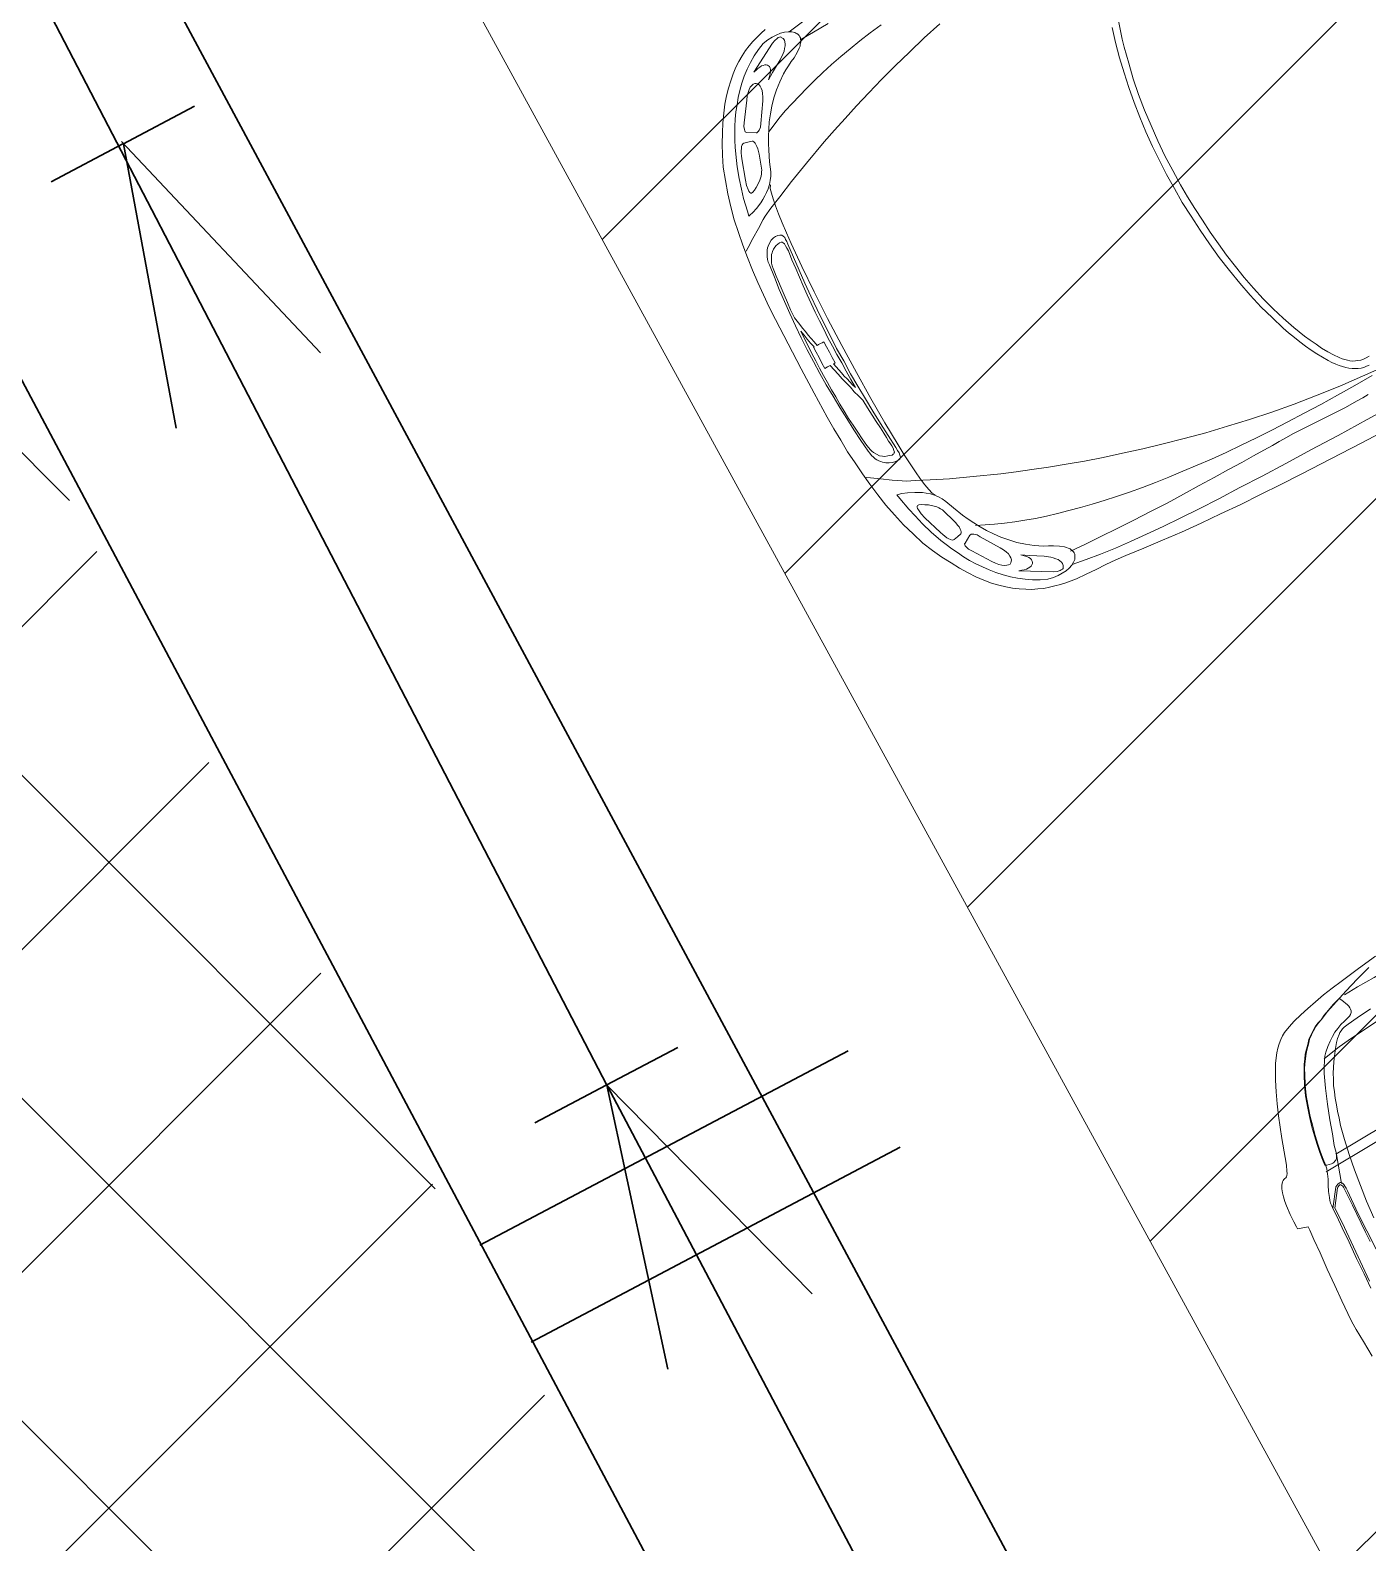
# Model space of a CAD drawing. Header units: millimetres. Extents: x 5637 to 6048, y 3385 to 3927.
# Drawn here: x 5804.121 to 5807.785, y 3764.129 to 3768.27 of the extents above; entities that cross this region are included whole.
import ezdxf

# ---------------------------------------------------------------- set-up
doc = ezdxf.new("R2010")
doc.units = ezdxf.units.MM
doc.layers.add('Contour Lines', color=253, linetype='Continuous')
doc.layers.add('dr', color=7, linetype='Continuous', lineweight=30, true_color=0x424d8a)
doc.layers.add('hatch', color=253, linetype='Continuous', lineweight=13)
doc.layers.add('road', color=19, linetype='Continuous', lineweight=30)
pattern_1 = [(45, (2816.3681, -1263.7476), (-0.70710678, 0.70710678), [])]

# ---------------------------------------------------------------- blocks, each defined once
blk = doc.blocks.new('volvo_plan')
at = {"lineweight": 0}
for points in [[(0.7213, 1.3779), (0.7213, 1.3705), (0.7203, 1.3622), (0.7185, 1.3548), (0.7157, 1.3474), (0.712, 1.34), (0.7083, 1.3326), (0.7028, 1.3252), (0.6973, 1.3188), (0.6908, 1.3114), (0.6843, 1.3049), (0.676, 1.2985), (0.6668, 1.2911), (0.6575, 1.2846), (0.6428, 1.2754), (0.6271, 1.2661), (0.6104, 1.2569), (0.5938, 1.2486), (0.5763, 1.2403), (0.5587, 1.2329), (0.5403, 1.2246), (0.5218, 1.2172), (0.4821, 1.2043), (0.4424, 1.1913), (0.3999, 1.1802), (0.3574, 1.1701), (0.3131, 1.1618), (0.2687, 1.1535), (0.2235, 1.1479), (0.1782, 1.1424), (0.133, 1.1387), (0.0887, 1.135), (0.0443, 1.1341), (0, 1.1331), (-0.0425, 1.1341), (-0.0859, 1.135), (-0.1293, 1.1378), (-0.1727, 1.1424), (-0.2152, 1.147), (-0.2586, 1.1535), (-0.3001, 1.1609), (-0.3426, 1.1692), (-0.3842, 1.1793), (-0.4248, 1.1904)], [(0.7, 1.3899), (0.7, 1.3807), (0.7, 1.3723), (0.6991, 1.364), (0.6963, 1.3566), (0.6936, 1.3502), (0.6908, 1.3437), (0.6862, 1.3372), (0.6816, 1.3317), (0.6769, 1.3262), (0.6714, 1.3206), (0.6649, 1.3151), (0.6511, 1.3049), (0.6363, 1.2948), (0.6197, 1.2846), (0.6031, 1.2763), (0.5855, 1.2671), (0.5689, 1.2587), (0.5338, 1.244), (0.4978, 1.2301), (0.4618, 1.2181), (0.4248, 1.207), (0.387, 1.1969), (0.3491, 1.1886), (0.3112, 1.1812), (0.2724, 1.1747), (0.2346, 1.1692), (0.1958, 1.1645), (0.157, 1.1609), (0.1191, 1.1581), (0.0813, 1.1553), (0.0434, 1.1535), (-0.0009, 1.1535), (-0.0471, 1.1535), (-0.0924, 1.1553), (-0.1376, 1.159), (-0.1838, 1.1627), (-0.229, 1.1682), (-0.2734, 1.1756), (-0.3177, 1.1849), (-0.3399, 1.1895), (-0.362, 1.1941), (-0.3842, 1.1996), (-0.4063, 1.2061), (-0.4498, 1.219)], [(-0.8663, 0.3491), (-0.8626, 0.3343), (-0.8579, 0.3195), (-0.8533, 0.3038), (-0.8469, 0.2891), (-0.8404, 0.2743), (-0.8321, 0.2595), (-0.8228, 0.2438), (-0.8127, 0.229), (-0.8007, 0.2143), (-0.7868, 0.1995), (-0.7721, 0.1847), (-0.7554, 0.1699), (-0.7379, 0.1552), (-0.7176, 0.1413), (-0.6954, 0.1265), (-0.6714, 0.1127), (-0.6455, 0.0979), (-0.6178, 0.084), (-0.5874, 0.0702), (-0.5523, 0.0582), (-0.5172, 0.0471), (-0.4821, 0.0379), (-0.4461, 0.0296), (-0.41, 0.0231), (-0.374, 0.0175), (-0.338, 0.0129), (-0.3011, 0.0092), (-0.2641, 0.0055), (-0.2272, 0.0037), (-0.1902, 0.0018), (-0.1524, 0.0009), (-0.0767, 0), (0, 0), (0.0757, 0), (0.1505, 0.0009), (0.1875, 0.0018), (0.2235, 0.0037), (0.2604, 0.0055), (0.2964, 0.0092), (0.3325, 0.0129), (0.3676, 0.0175), (0.4036, 0.0231), (0.4387, 0.0296), (0.4738, 0.0379), (0.5089, 0.0471), (0.543, 0.0582), (0.5781, 0.0702), (0.6086, 0.084), (0.6363, 0.0979), (0.6622, 0.1127), (0.6862, 0.1265), (0.7083, 0.1413), (0.7277, 0.1552), (0.7462, 0.1699), (0.7628, 0.1847), (0.7776, 0.1995), (0.7905, 0.2143), (0.8025, 0.229), (0.8127, 0.2438), (0.8219, 0.2595), (0.8302, 0.2743), (0.8367, 0.2891), (0.8432, 0.3038), (0.8478, 0.3195), (0.8515, 0.3343), (0.8552, 0.3491), (0.8579, 0.3648), (0.8616, 0.3953), (0.8635, 0.4248), (0.8644, 0.4553), (0.8653, 0.4848), (0.8672, 0.5153), (0.869, 0.5449), (0.8746, 0.5975), (0.8792, 0.6529), (0.8838, 0.7093), (0.8875, 0.7684), (0.8903, 0.8275), (0.893, 0.8884), (0.8949, 0.9494), (0.8967, 1.0112), (0.8977, 1.0731), (0.8986, 1.135), (0.8995, 1.1969), (0.9004, 1.2587), (0.9004, 1.3188)], [(-0.8302, 0.4036), (-0.8358, 0.4442), (-0.8413, 0.4858), (-0.8459, 0.5292), (-0.8496, 0.5744), (-0.8524, 0.6224), (-0.8552, 0.6723), (-0.857, 0.7259), (-0.8589, 0.7822), (-0.8598, 0.8432), (-0.8607, 0.9078), (-0.8607, 0.9762), (-0.8607, 1.05), (-0.8607, 1.1285), (-0.8598, 1.2126), (-0.8589, 1.3031), (-0.8579, 1.3991), (-0.8561, 1.5891)], [(0.8219, 0.4036), (0.8275, 0.4442), (0.833, 0.4858), (0.8376, 0.5292), (0.8413, 0.5744), (0.8441, 0.6224), (0.8469, 0.6723), (0.8487, 0.7259), (0.8506, 0.7822), (0.8515, 0.8432), (0.8515, 0.9078), (0.8524, 0.9762), (0.8524, 1.05), (0.8515, 1.1285), (0.8515, 1.2126), (0.8506, 1.3031), (0.8496, 1.3991), (0.8478, 1.5891)], [(-0.3546, 0.0175), (-0.3611, 0.0277), (-0.3768, 0.0499), (-0.3943, 0.0767), (-0.41, 0.0997), (-0.4147, 0.109), (-0.4267, 0.133), (-0.4433, 0.169), (-0.4655, 0.217), (-0.4904, 0.2771), (-0.519, 0.3472), (-0.5338, 0.387), (-0.5486, 0.4276), (-0.5643, 0.4719), (-0.58, 0.5181), (-0.5957, 0.5661), (-0.6114, 0.616), (-0.6261, 0.6686), (-0.6418, 0.7231), (-0.6557, 0.7785)], [(-0.7287, 0.6354), (-0.7231, 0.5984), (-0.7166, 0.5633), (-0.7102, 0.5292), (-0.7037, 0.4968), (-0.6963, 0.4645), (-0.688, 0.4331), (-0.6797, 0.4036), (-0.6714, 0.374), (-0.6622, 0.3463), (-0.6529, 0.3195), (-0.6437, 0.2928), (-0.6335, 0.2678), (-0.6224, 0.2438), (-0.6138, 0.2251)], [(0.3463, 0.0175), (0.3528, 0.0277), (0.3685, 0.0499), (0.386, 0.0767), (0.4008, 0.0997), (0.4063, 0.109), (0.4174, 0.133), (0.435, 0.169), (0.4571, 0.217), (0.4821, 0.2771), (0.5107, 0.3472), (0.5255, 0.387), (0.5403, 0.4276), (0.556, 0.4719), (0.5717, 0.5181), (0.5874, 0.5661), (0.6031, 0.616), (0.6178, 0.6686), (0.6335, 0.7231), (0.6474, 0.7785), (0.6612, 0.8367), (0.6751, 0.8958), (0.6871, 0.9568), (0.6991, 1.0186), (0.7102, 1.0824), (0.7194, 1.147), (0.7277, 1.2135), (0.7351, 1.28), (0.7397, 1.3483), (0.7444, 1.4176)], [(0.7508, 1.3723), (0.7527, 1.3169), (0.7536, 1.2634), (0.7545, 1.2107), (0.7545, 1.159), (0.7545, 1.1082), (0.7536, 1.0593), (0.7527, 1.0122), (0.7508, 0.9651), (0.749, 0.9198), (0.7462, 0.8755), (0.7425, 0.833), (0.7388, 0.7914), (0.7351, 0.7499), (0.7305, 0.7111), (0.7259, 0.6723), (0.7203, 0.6354), (0.7148, 0.5984), (0.7083, 0.5633), (0.7019, 0.5292), (0.6945, 0.4968), (0.6871, 0.4645), (0.6797, 0.4331), (0.6714, 0.4036), (0.6631, 0.374), (0.6538, 0.3463), (0.6446, 0.3195), (0.6345, 0.2928), (0.6243, 0.2678), (0.6141, 0.2438), (0.6031, 0.2198)], [(-0.7963, 0.4217), (-0.7979, 0.4618), (-0.7998, 0.5089)], [(0.7868, 0.4165), (0.7896, 0.4618), (0.7914, 0.5089), (0.7924, 0.5587), (0.7933, 0.6095), (0.7942, 0.6612), (0.7951, 0.712), (0.7951, 0.7628), (0.7942, 0.8118), (0.7942, 0.8589), (0.7933, 0.9041), (0.7933, 0.9448), (0.7924, 0.9817), (0.7914, 1.014), (0.7914, 1.0408), (0.7905, 1.062), (0.7905, 1.0759), (0.7896, 1.1073), (0.7905, 1.1442), (0.7914, 1.183), (0.7924, 1.2237), (0.7933, 1.2643), (0.7924, 1.3031), (0.7924, 1.3206), (0.7914, 1.3382)], [(-0.4839, 0.1616), (-0.4756, 0.157), (-0.4627, 0.1533), (-0.447, 0.1505), (-0.4267, 0.1468), (-0.4036, 0.1441), (-0.3768, 0.1413), (-0.3472, 0.1385), (-0.3158, 0.1367), (-0.2457, 0.133), (-0.169, 0.1302), (-0.0877, 0.1284), (-0.0037, 0.1284), (0.0803, 0.1284), (0.1616, 0.1302), (0.2383, 0.133), (0.3085, 0.1367), (0.3408, 0.1385), (0.3703, 0.1413), (0.3962, 0.1441), (0.4202, 0.1468), (0.4396, 0.1496), (0.4562, 0.1533), (0.4691, 0.157), (0.4775, 0.1616)]]:
    blk.add_lwpolyline(points, dxfattribs=at)
for points in [[(-0.4359, 0.0693), (-0.4368, 0.073), (-0.4396, 0.0831), (-0.4451, 0.0979), (-0.4534, 0.1154), (-0.4581, 0.1247), (-0.4645, 0.1339), (-0.471, 0.1422), (-0.4775, 0.1515), (-0.4858, 0.1598), (-0.495, 0.1672), (-0.5042, 0.1736), (-0.5153, 0.1792), (-0.5403, 0.1893), (-0.5698, 0.2022), (-0.5864, 0.2106), (-0.6031, 0.2189), (-0.6206, 0.229), (-0.6381, 0.2401), (-0.6557, 0.253), (-0.6723, 0.266), (-0.6899, 0.2817), (-0.7056, 0.2983), (-0.7213, 0.3168), (-0.736, 0.3362), (-0.7425, 0.3472), (-0.749, 0.3583), (-0.7554, 0.3703), (-0.761, 0.3823), (-0.7693, 0.3962), (-0.7776, 0.4073), (-0.7813, 0.4119), (-0.7859, 0.4147), (-0.7896, 0.4184), (-0.7933, 0.4202), (-0.797, 0.422), (-0.8007, 0.423), (-0.8044, 0.423), (-0.8081, 0.423), (-0.8118, 0.422), (-0.8155, 0.4202), (-0.8182, 0.4184), (-0.821, 0.4165), (-0.8265, 0.41), (-0.8312, 0.4017), (-0.8349, 0.3916), (-0.8376, 0.3814), (-0.8385, 0.3685), (-0.8385, 0.3556), (-0.8376, 0.3417), (-0.8349, 0.326), (-0.8265, 0.3066), (-0.8164, 0.2881), (-0.8053, 0.2706), (-0.7933, 0.254), (-0.7804, 0.2383), (-0.7665, 0.2235), (-0.7517, 0.2087), (-0.737, 0.1958), (-0.7203, 0.1838), (-0.7046, 0.1718), (-0.688, 0.1607), (-0.6714, 0.1505), (-0.6538, 0.1413), (-0.6372, 0.133), (-0.6206, 0.1247), (-0.6031, 0.1173), (-0.5707, 0.1044), (-0.5393, 0.0942), (-0.5107, 0.0859), (-0.4858, 0.0794), (-0.4498, 0.072), (-0.4359, 0.0693)], [(0.4276, 0.0693), (0.4285, 0.073), (0.4313, 0.0831), (0.4368, 0.0979), (0.4451, 0.1154), (0.4498, 0.1247), (0.4553, 0.1339), (0.4618, 0.1422), (0.4691, 0.1515), (0.4775, 0.1598), (0.4867, 0.1672), (0.4959, 0.1736), (0.507, 0.1792), (0.5319, 0.1893), (0.5615, 0.2022), (0.5781, 0.2106), (0.5947, 0.2189), (0.6123, 0.229), (0.6298, 0.2401), (0.6465, 0.253), (0.664, 0.266), (0.6806, 0.2817), (0.6973, 0.2983), (0.713, 0.3168), (0.7268, 0.3362), (0.7342, 0.3472), (0.7407, 0.3583), (0.7462, 0.3703), (0.7527, 0.3823), (0.761, 0.3962), (0.7693, 0.4073), (0.773, 0.4119), (0.7767, 0.4147), (0.7813, 0.4184), (0.785, 0.4202), (0.7887, 0.422), (0.7924, 0.423), (0.7961, 0.423), (0.7998, 0.423), (0.8035, 0.422), (0.8062, 0.4202), (0.8099, 0.4184), (0.8127, 0.4165), (0.8182, 0.41), (0.8228, 0.4017), (0.8265, 0.3916), (0.8293, 0.3814), (0.8302, 0.3685), (0.8302, 0.3556), (0.8293, 0.3417), (0.8265, 0.326), (0.8182, 0.3066), (0.8081, 0.2881), (0.797, 0.2706), (0.785, 0.254), (0.7721, 0.2383), (0.7582, 0.2235), (0.7434, 0.2087), (0.7277, 0.1958), (0.712, 0.1838), (0.6963, 0.1718), (0.6797, 0.1607), (0.6631, 0.1505), (0.6455, 0.1413), (0.6289, 0.133), (0.6114, 0.1247), (0.5947, 0.1173), (0.5624, 0.1044), (0.531, 0.0942), (0.5024, 0.0859), (0.4775, 0.0794), (0.4405, 0.072), (0.4276, 0.0693)], [(-0.7407, 0.2918), (-0.7527, 0.3112), (-0.7637, 0.3297), (-0.7739, 0.3463), (-0.785, 0.3611), (-0.7896, 0.3666), (-0.7951, 0.3713), (-0.8007, 0.3759), (-0.8053, 0.3786), (-0.8108, 0.3805), (-0.8155, 0.3814), (-0.821, 0.3805), (-0.8265, 0.3777), (-0.8284, 0.3768), (-0.8293, 0.374), (-0.8302, 0.3703), (-0.8293, 0.3666), (-0.8275, 0.3583), (-0.8238, 0.3491), (-0.7776, 0.2669), (-0.7794, 0.2743), (-0.7813, 0.2807), (-0.7822, 0.2872), (-0.7831, 0.2928), (-0.7822, 0.2974), (-0.7813, 0.302), (-0.7794, 0.3057), (-0.7767, 0.3085), (-0.7739, 0.3103), (-0.7711, 0.3112), (-0.7665, 0.3112), (-0.7628, 0.3103), (-0.7573, 0.3075), (-0.7527, 0.3038), (-0.7471, 0.2983), (-0.7407, 0.2918)], [(0.7323, 0.2918), (0.7444, 0.3112), (0.7554, 0.3297), (0.7656, 0.3463), (0.7767, 0.3611), (0.7813, 0.3666), (0.7868, 0.3713), (0.7914, 0.3759), (0.797, 0.3786), (0.8025, 0.3805), (0.8071, 0.3814), (0.8127, 0.3805), (0.8173, 0.3777), (0.8201, 0.3768), (0.821, 0.374), (0.821, 0.3703), (0.821, 0.3666), (0.8192, 0.3583), (0.8155, 0.3491), (0.7684, 0.2669), (0.7711, 0.2743), (0.773, 0.2807), (0.7739, 0.2872), (0.7739, 0.2928), (0.7739, 0.2974), (0.773, 0.302), (0.7711, 0.3057), (0.7684, 0.3085), (0.7656, 0.3103), (0.7619, 0.3112), (0.7582, 0.3112), (0.7536, 0.3103), (0.749, 0.3075), (0.7444, 0.3038), (0.7388, 0.2983), (0.7323, 0.2918)], [(-0.6446, 0.217), (-0.6973, 0.2512), (-0.7065, 0.2567), (-0.7148, 0.2604), (-0.7231, 0.2632), (-0.7296, 0.2641), (-0.736, 0.2641), (-0.7407, 0.2632), (-0.7444, 0.2604), (-0.7471, 0.2577), (-0.749, 0.254), (-0.7499, 0.2493), (-0.748, 0.2447), (-0.7462, 0.2383), (-0.7416, 0.2327), (-0.736, 0.2263), (-0.7287, 0.2198), (-0.7194, 0.2133), (-0.6677, 0.1782), (-0.6594, 0.1727), (-0.6511, 0.1699), (-0.6474, 0.169), (-0.6446, 0.169), (-0.6428, 0.1699), (-0.6409, 0.1718), (-0.628, 0.1939), (-0.6271, 0.1958), (-0.628, 0.1986), (-0.6289, 0.2022), (-0.6308, 0.205), (-0.6363, 0.2115), (-0.6446, 0.217)], [(0.6363, 0.217), (0.6889, 0.2512), (0.6982, 0.2567), (0.7065, 0.2604), (0.7139, 0.2632), (0.7213, 0.2641), (0.7268, 0.2641), (0.7323, 0.2632), (0.736, 0.2604), (0.7388, 0.2577), (0.7407, 0.254), (0.7407, 0.2493), (0.7397, 0.2447), (0.737, 0.2383), (0.7333, 0.2327), (0.7277, 0.2263), (0.7203, 0.2198), (0.7111, 0.2133), (0.6594, 0.1782), (0.6511, 0.1727), (0.6428, 0.1699), (0.6391, 0.169), (0.6363, 0.169), (0.6335, 0.1699), (0.6326, 0.1718), (0.6197, 0.1939), (0.6188, 0.1958), (0.6188, 0.1986), (0.6206, 0.2022), (0.6224, 0.205), (0.628, 0.2115), (0.6363, 0.217)], [(-0.5356, 0.1616), (-0.5726, 0.1736), (-0.58, 0.1755), (-0.5874, 0.1773), (-0.5938, 0.1782), (-0.6003, 0.1782), (-0.6049, 0.1782), (-0.6095, 0.1773), (-0.6123, 0.1755), (-0.6132, 0.1736), (-0.616, 0.1616), (-0.6188, 0.1505), (-0.6188, 0.1478), (-0.6169, 0.145), (-0.6141, 0.1413), (-0.6095, 0.1385), (-0.604, 0.1348), (-0.5984, 0.1321), (-0.591, 0.1293), (-0.5837, 0.1265), (-0.5273, 0.1071), (-0.5135, 0.1034), (-0.5015, 0.1016), (-0.4959, 0.1016), (-0.4922, 0.1025), (-0.4895, 0.1034), (-0.4885, 0.1053), (-0.4885, 0.1099), (-0.4913, 0.1164), (-0.4959, 0.1238), (-0.5024, 0.133), (-0.5089, 0.1422), (-0.5172, 0.1505), (-0.5218, 0.1542), (-0.5264, 0.157), (-0.531, 0.1598), (-0.5356, 0.1616)], [(0.5273, 0.1616), (0.5643, 0.1736), (0.5717, 0.1755), (0.579, 0.1773), (0.5855, 0.1782), (0.592, 0.1782), (0.5966, 0.1782), (0.6003, 0.1773), (0.6031, 0.1755), (0.6049, 0.1736), (0.6077, 0.1616), (0.6095, 0.1505), (0.6095, 0.1478), (0.6086, 0.145), (0.6049, 0.1413), (0.6012, 0.1385), (0.5957, 0.1348), (0.5892, 0.1321), (0.5827, 0.1293), (0.5753, 0.1265), (0.519, 0.1071), (0.5052, 0.1034), (0.4922, 0.1016), (0.4876, 0.1016), (0.4839, 0.1025), (0.4811, 0.1034), (0.4802, 0.1053), (0.4802, 0.1099), (0.483, 0.1164), (0.4876, 0.1238), (0.4932, 0.133), (0.5005, 0.1422), (0.5089, 0.1505), (0.5135, 0.1542), (0.5181, 0.157), (0.5227, 0.1598), (0.5273, 0.1616)], [(0.3121, 0.1274), (0.2734, 0.1238), (0.2346, 0.121), (0.1949, 0.1182), (0.1552, 0.1164), (0.1154, 0.1145), (0.0757, 0.1127), (0.036, 0.1127), (-0.0037, 0.1117), (-0.0434, 0.1127), (-0.0831, 0.1136), (-0.1228, 0.1145), (-0.1625, 0.1164), (-0.2022, 0.1191), (-0.241, 0.1219), (-0.2798, 0.1247), (-0.3186, 0.1274), (-0.326, 0.1284), (-0.3325, 0.1284), (-0.338, 0.1284), (-0.3435, 0.1265), (-0.3472, 0.1247), (-0.35, 0.1201), (-0.3519, 0.1145), (-0.3528, 0.1081), (-0.3519, 0.1007), (-0.3491, 0.0924), (-0.3445, 0.085), (-0.3389, 0.0776), (-0.3352, 0.0739), (-0.3306, 0.0702), (-0.326, 0.0674), (-0.3205, 0.0646), (-0.3149, 0.0619), (-0.3075, 0.0591), (-0.3001, 0.0573), (-0.2918, 0.0563), (-0.2558, 0.0526), (-0.2198, 0.0489), (-0.1838, 0.0462), (-0.1478, 0.0434), (-0.1108, 0.0416), (-0.0748, 0.0397), (-0.0379, 0.0388), (-0.0018, 0.0388), (0.0351, 0.0388), (0.0711, 0.0397), (0.1071, 0.0416), (0.1431, 0.0434), (0.1792, 0.0462), (0.2152, 0.0489), (0.2503, 0.0517), (0.2854, 0.0554), (0.2928, 0.0573), (0.3001, 0.0582), (0.3066, 0.061), (0.3131, 0.0628), (0.3177, 0.0656), (0.3223, 0.0693), (0.3269, 0.073), (0.3306, 0.0767), (0.3362, 0.084), (0.3408, 0.0914), (0.3435, 0.0997), (0.3454, 0.1071), (0.3463, 0.1136), (0.3463, 0.1191), (0.3454, 0.1219), (0.3445, 0.1238), (0.3435, 0.1247), (0.3417, 0.1265), (0.3362, 0.1274), (0.3297, 0.1284), (0.3214, 0.1274), (0.3121, 0.1274)], [(0.1154, 0.1071), (0.0896, 0.1062), (0.0637, 0.1053), (0.0379, 0.1053), (0.012, 0.1044), (-0.0148, 0.1044), (-0.0406, 0.1044), (-0.0665, 0.1053), (-0.0924, 0.1053), (-0.1191, 0.1062), (-0.145, 0.1081), (-0.1708, 0.109), (-0.1976, 0.1108), (-0.2235, 0.1136), (-0.2493, 0.1154), (-0.2752, 0.1173), (-0.3011, 0.1201), (-0.3094, 0.1201), (-0.3168, 0.1201), (-0.3232, 0.1201), (-0.3278, 0.1182), (-0.3306, 0.1164), (-0.3315, 0.1136), (-0.3325, 0.109), (-0.3315, 0.1034), (-0.3297, 0.0979), (-0.3278, 0.0924), (-0.3242, 0.0868), (-0.3205, 0.0813), (-0.3177, 0.0785), (-0.314, 0.0748), (-0.3094, 0.072), (-0.3048, 0.0693), (-0.2992, 0.0665), (-0.2928, 0.0637), (-0.2863, 0.0619), (-0.278, 0.061), (-0.2687, 0.06), (-0.2558, 0.0582), (-0.2401, 0.0573), (-0.2216, 0.0554), (-0.2004, 0.0536), (-0.1782, 0.0517), (-0.1561, 0.0499), (-0.1321, 0.0489), (-0.1201, 0.0508), (-0.1081, 0.0536), (-0.096, 0.0554), (-0.084, 0.0582), (-0.072, 0.06), (-0.06, 0.0628), (-0.048, 0.0656), (-0.036, 0.0683), (-0.036, 0.073), (-0.036, 0.0785), (-0.036, 0.084), (-0.036, 0.0896), (-0.0203, 0.0896), (-0.0037, 0.0896), (0.0129, 0.0896), (0.0296, 0.0896), (0.0296, 0.0868), (0.0296, 0.084), (0.0406, 0.0868), (0.0517, 0.0896), (0.0619, 0.0924), (0.073, 0.0942), (0.0831, 0.0979), (0.0942, 0.1007), (0.1053, 0.1034), (0.1154, 0.1071)], [(0.2937, 0.1191), (0.2872, 0.1182), (0.2761, 0.1182), (0.2623, 0.1164), (0.2447, 0.1154), (0.2244, 0.1136), (0.2032, 0.1117), (0.1801, 0.1099), (0.1552, 0.1081), (0.1395, 0.1034), (0.1238, 0.0988), (0.1081, 0.0951), (0.0924, 0.0905), (0.0767, 0.0859), (0.061, 0.0822), (0.0453, 0.0785), (0.0296, 0.0739), (0.0296, 0.0656), (0.0296, 0.0573), (0.0129, 0.0573), (-0.0037, 0.0573), (-0.0203, 0.0573), (-0.036, 0.0573), (-0.036, 0.0582), (-0.036, 0.0591), (-0.0499, 0.0554), (-0.0637, 0.0526), (-0.0776, 0.0499), (-0.0914, 0.0471), (-0.0683, 0.0462), (-0.0462, 0.0462), (-0.0231, 0.0453), (0, 0.0453), (0.0222, 0.0453), (0.0453, 0.0453), (0.0674, 0.0453), (0.0905, 0.0462), (0.1127, 0.0471), (0.1358, 0.048), (0.1579, 0.0489), (0.181, 0.0508), (0.2032, 0.0526), (0.2263, 0.0554), (0.2484, 0.0573), (0.2706, 0.06), (0.278, 0.0619), (0.2844, 0.0628), (0.29, 0.0646), (0.2955, 0.0674), (0.3038, 0.072), (0.3112, 0.0776), (0.3158, 0.084), (0.3195, 0.0896), (0.3223, 0.097), (0.3242, 0.1025), (0.326, 0.109), (0.3251, 0.1127), (0.3251, 0.1145), (0.3242, 0.1164), (0.3223, 0.1173), (0.3214, 0.1182), (0.3168, 0.1191), (0.3103, 0.1201), (0.3029, 0.1201), (0.2937, 0.1191)]]:
    blk.add_lwpolyline(points, close=True, dxfattribs=at)
blk = doc.blocks.new('Subaru Forester top')
at = {"lineweight": 0}
for points in [[(-3.9174, 0.8544), (-3.974, 0.8462), (-4.0332, 0.8371), (-4.0633, 0.8325), (-4.0925, 0.8271), (-4.1208, 0.8207), (-4.1481, 0.8143), (-4.1737, 0.8079), (-4.1974, 0.8015), (-4.2174, 0.7942), (-4.2357, 0.787), (-4.2448, 0.7815), (-4.2539, 0.7742), (-4.263, 0.766), (-4.2722, 0.7569), (-4.2804, 0.7468), (-4.2886, 0.7359), (-4.2968, 0.7231), (-4.3041, 0.7104), (-4.3187, 0.683), (-4.3323, 0.6538), (-4.3451, 0.6237), (-4.357, 0.5927), (-4.3779, 0.5334), (-4.3943, 0.4833), (-4.4016, 0.4632), (-4.408, 0.4477), (-4.4108, 0.4423), (-4.4135, 0.4377), (-4.4162, 0.435), (-4.419, 0.4331), (-4.4226, 0.4331), (-4.4263, 0.4322), (-4.429, 0.4304), (-4.4326, 0.4277), (-4.4381, 0.4204), (-4.4427, 0.4122), (-4.4463, 0.4012), (-4.4491, 0.3903), (-4.4518, 0.3775), (-4.4536, 0.3648), (-4.4554, 0.3392), (-4.4564, 0.3173), (-4.4564, 0.3018), (-4.4564, 0.2954), (-4.4281, 0.2863), (-4.4281, 0.2763), (-4.4308, 0.248), (-4.4326, 0.2079), (-4.4363, 0.1596), (-4.439, 0.1103), (-4.4418, 0.0638), (-4.4436, 0.0255), (-4.4445, 0.0009), (-4.4436, -0.0237), (-4.4418, -0.062), (-4.439, -0.1085)], [(-4.3551, 0.0574), (-4.3533, 0.1003), (-4.3515, 0.1477), (-4.3488, 0.1961), (-4.3469, 0.2398), (-4.3451, 0.2754), (-4.3451, 0.2991), (-4.3442, 0.3064), (-4.3433, 0.3146), (-4.3415, 0.3219), (-4.3387, 0.3301), (-4.3332, 0.3456), (-4.326, 0.3611), (-4.3187, 0.3757), (-4.3132, 0.3894), (-4.3105, 0.3958), (-4.3086, 0.4021), (-4.3077, 0.4085), (-4.3068, 0.414), (-4.305, 0.4304), (-4.3022, 0.4505), (-4.2986, 0.4733), (-4.294, 0.4979), (-4.2877, 0.5234), (-4.2813, 0.5508), (-4.2731, 0.5781), (-4.2639, 0.6064), (-4.253, 0.6328), (-4.2402, 0.6593), (-4.2339, 0.6721), (-4.2266, 0.6848), (-4.2184, 0.6958), (-4.2101, 0.7076), (-4.2019, 0.7176), (-4.1928, 0.7277), (-4.1837, 0.7377), (-4.1737, 0.7459), (-4.1636, 0.7532), (-4.1518, 0.7605), (-4.1408, 0.766), (-4.129, 0.7705), (-4.1044, 0.7815), (-4.0715, 0.7942), (-4.0332, 0.8079), (-3.9913, 0.8216), (-3.9475, 0.8353)], [(-3.9174, 0.8544), (-3.974, 0.8462), (-4.0332, 0.8371), (-4.0633, 0.8325), (-4.0925, 0.8271), (-4.1208, 0.8207), (-4.1481, 0.8143), (-4.1737, 0.8079), (-4.1974, 0.8015), (-4.2174, 0.7942), (-4.2357, 0.787), (-4.2448, 0.7815), (-4.2539, 0.7742), (-4.263, 0.766), (-4.2722, 0.7569), (-4.2804, 0.7468), (-4.2886, 0.7359), (-4.2968, 0.7231), (-4.3041, 0.7104), (-4.3187, 0.683), (-4.3323, 0.6538), (-4.3451, 0.6237), (-4.357, 0.5927), (-4.3779, 0.5334), (-4.3943, 0.4833), (-4.4016, 0.4632), (-4.408, 0.4477), (-4.4108, 0.4423), (-4.4135, 0.4377), (-4.4162, 0.435), (-4.419, 0.4331), (-4.4226, 0.4331), (-4.4263, 0.4322), (-4.429, 0.4304), (-4.4326, 0.4277), (-4.4381, 0.4204), (-4.4427, 0.4122), (-4.4463, 0.4012), (-4.4491, 0.3903), (-4.4518, 0.3775), (-4.4536, 0.3648), (-4.4554, 0.3392), (-4.4564, 0.3173), (-4.4564, 0.3018), (-4.4564, 0.2954), (-4.4281, 0.2863), (-4.4281, 0.2763), (-4.4308, 0.248), (-4.4326, 0.2079), (-4.4363, 0.1596), (-4.439, 0.1103), (-4.4418, 0.0638), (-4.4436, 0.0255), (-4.4445, 0.0009), (-4.4436, -0.0237), (-4.4418, -0.062), (-4.439, -0.1085)], [(-4.0424, 0.8006), (-4.0004, 0.8025), (-3.9484, 0.8043), (-3.8873, 0.807), (-3.8199, 0.8097), (-3.7469, 0.8125), (-3.6703, 0.8152), (-3.5919, 0.8189), (-3.5135, 0.8225), (-3.4369, 0.8253), (-3.363, 0.8289), (-3.2946, 0.8325), (-3.2335, 0.8362), (-3.1797, 0.8398), (-3.1369, 0.8435), (-3.1195, 0.8453), (-3.1059, 0.8471), (-3.0949, 0.849), (-3.0876, 0.8508)], [(-3.9968, 0.7332), (-4.0405, 0.7286), (-4.0706, 0.7249), (-4.0843, 0.7222), (-4.0907, 0.7204), (-4.0962, 0.7176), (-4.1016, 0.7149), (-4.1062, 0.7113), (-4.1153, 0.704), (-4.1226, 0.6958), (-4.1326, 0.6821), (-4.1363, 0.6766), (-4.1454, 0.6648), (-4.1536, 0.652), (-4.1618, 0.6392), (-4.17, 0.6255), (-4.1773, 0.611), (-4.1846, 0.5955), (-4.191, 0.579), (-4.1974, 0.5626), (-4.2029, 0.5453), (-4.2083, 0.528), (-4.2138, 0.5088), (-4.2193, 0.4897), (-4.2284, 0.4505), (-4.2357, 0.4085), (-4.243, 0.3648), (-4.2484, 0.3192), (-4.2539, 0.2727), (-4.2576, 0.2234)], [(-4.1737, 0.6721), (-4.149, 0.6766), (-4.1217, 0.6812), (-4.0916, 0.6848), (-4.0579, 0.6885), (-3.984, 0.6958)], [(-3.58, 0.4605), (-4.2676, 0.4258)], [(-3.549, 0.435), (-4.3141, 0.3958)], [(-4.2667, 0.4249), (-4.2922, 0.3483)], [(-4.2922, 0.145), (-4.2913, 0.2015), (-4.2904, 0.2535), (-4.2886, 0.2964), (-4.2867, 0.3228), (-4.2867, 0.331), (-4.2867, 0.3374), (-4.2877, 0.3429), (-4.2886, 0.3465), (-4.2904, 0.3492), (-4.2922, 0.3511), (-4.294, 0.352), (-4.2968, 0.352), (-4.3013, 0.3511), (-4.3059, 0.3492), (-4.3095, 0.3474), (-4.3105, 0.3465), (-4.3451, 0.2991), (-4.3451, 0.2754), (-4.3469, 0.2398), (-4.3488, 0.1961), (-4.3515, 0.1477), (-4.3533, 0.1003), (-4.3551, 0.0574)], [(-4.2968, 0.1714), (-4.2959, 0.1997), (-4.2949, 0.2271), (-4.294, 0.2544), (-4.2931, 0.2818), (-4.2922, 0.31), (-4.2913, 0.3365), (-4.2922, 0.3401), (-4.2931, 0.3429), (-4.2949, 0.3456), (-4.2977, 0.3474), (-4.3004, 0.3465), (-4.3059, 0.3438), (-4.3068, 0.3429), (-4.3396, 0.2973), (-4.3405, 0.2535), (-4.3424, 0.2097), (-4.3451, 0.1651), (-4.3469, 0.1213), (-4.3497, 0.0766)]]:
    blk.add_lwpolyline(points, dxfattribs=at)
blk.add_lwpolyline([(-4.0597, 0.7988), (-4.0816, 0.7915), (-4.1007, 0.7842), (-4.1171, 0.7769), (-4.1308, 0.7705), (-4.1427, 0.766), (-4.1545, 0.7605), (-4.1655, 0.7532), (-4.1755, 0.7459), (-4.1855, 0.7377), (-4.1946, 0.7277), (-4.2038, 0.7176), (-4.2129, 0.7076), (-4.2211, 0.6958), (-4.2284, 0.6848), (-4.2357, 0.6721), (-4.2421, 0.6593), (-4.2548, 0.6328), (-4.2658, 0.6064), (-4.2749, 0.5781), (-4.2831, 0.5508), (-4.2904, 0.5234), (-4.2959, 0.4979), (-4.3004, 0.4733), (-4.3041, 0.4505), (-4.3068, 0.4304), (-4.3086, 0.414), (-4.3032, 0.4113), (-4.2904, 0.4085), (-4.2867, 0.4085), (-4.2831, 0.4085), (-4.2794, 0.4103), (-4.2758, 0.4122), (-4.2722, 0.4149), (-4.2694, 0.4186), (-4.2676, 0.4231), (-4.2649, 0.4295), (-4.2603, 0.4496), (-4.2503, 0.4796), (-4.2384, 0.517), (-4.2238, 0.5581), (-4.2083, 0.5991), (-4.1919, 0.6365), (-4.1837, 0.652), (-4.1755, 0.6666), (-4.1682, 0.6775), (-4.1609, 0.6857), (-4.149, 0.6967), (-4.1363, 0.7067), (-4.1244, 0.7149), (-4.1135, 0.7222), (-4.1016, 0.7277), (-4.0889, 0.7332), (-4.0761, 0.7368), (-4.0624, 0.7404), (-4.0569, 0.7423), (-4.0524, 0.745), (-4.0487, 0.7487), (-4.0469, 0.7532), (-4.046, 0.7578), (-4.046, 0.7623), (-4.046, 0.7678), (-4.0478, 0.7724), (-4.0551, 0.7906), (-4.0597, 0.7988)], close=True, dxfattribs=at)

msp = doc.modelspace()

# ---------------------------------------------------------------- hatches: boundary and pattern name
at = {"layer": 'hatch'}
h = msp.add_hatch(dxfattribs=at)
h.set_pattern_fill('ANSI37', color=256, scale=5, style=0)
h.set_pattern_definition([(45, (2816.3681, -1263.7476), (-0.44194174, 0.44194174), []), (135, (2816.3681, -1263.7476), (-0.44194174, -0.44194174), [])])
edge = h.paths.add_edge_path()
edge.add_arc((5816.405, 3746.0617), 2.8873, 219.8734, 282.2691, ccw=False)
edge.add_line((5814.1891, 3744.2106), (5795.1521, 3780.5513))
edge.add_line((5795.1521, 3780.5513), (5796.4428, 3781.6442))
edge.add_line((5796.4428, 3781.6442), (5812.1545, 3752.0604))
edge.add_line((5812.1545, 3752.0604), (5816.9283, 3743.1774))
h = msp.add_hatch(dxfattribs=at)
h.set_pattern_fill('ANSI31', color=256, scale=8, style=0)
h.set_pattern_definition(pattern_1)
edge = h.paths.add_edge_path()
edge.add_line((5792.8674, 3777.5751), (5795.2532, 3779.9864))
edge.add_line((5795.2532, 3779.9864), (5814.1625, 3744.1626))
edge.add_arc((5816.3627, 3745.7598), 2.7188, 215.9773, 284.0213)
edge.add_line((5817.0214, 3743.122), (5818.5189, 3743.8837))
edge.add_line((5818.5189, 3743.8837), (5821.6012, 3738.4853))
edge.add_line((5821.6012, 3738.4853), (5816.7084, 3735.4172))
edge.add_line((5816.7084, 3735.4172), (5813.3016, 3742.0939))
edge.add_line((5813.3016, 3742.0939), (5804.0298, 3741.2012))
edge.add_arc((5803.7741, 3746.1755), 4.9809, 272.9434, 389.5431)
edge.add_line((5808.1074, 3748.6315), (5792.8674, 3777.5751))
h = msp.add_hatch(dxfattribs=at)
h.set_pattern_fill('ANSI31', color=256, scale=8, style=0)
h.set_pattern_definition(pattern_1)
h.paths.add_polyline_path([(5805.2896, 3768.4247), (5812.557, 3772.2311), (5838.7437, 3764.6752), (5845.7814, 3750.4604), (5821.6407, 3738.5544)])

# ---------------------------------------------------------------- linework, layer by layer
at = {"layer": 'Contour Lines', "lineweight": 5, "ltscale": 0.5}
for points, knots in [([(5805.4161, 3839.5236), (5805.7387, 3838.6471), (5806.4171, 3836.8042), (5806.7877, 3834.2377), (5807.8006, 3831.9836), (5808.4828, 3829.831), (5810.0069, 3827.8628), (5811.8617, 3826.5475), (5813.3329, 3824.8955), (5815.5129, 3823.8463), (5817.6533, 3821.9782), (5820.904, 3821.1161), (5824.1205, 3819.0841), (5827.3373, 3817.6878), (5830.4866, 3816.622), (5832.7694, 3815.0483), (5835.6714, 3813.3961), (5838.2986, 3811.5444), (5841.0591, 3809.995), (5843.8813, 3808.0523), (5846.6924, 3806.1949), (5849.1489, 3803.9974), (5851.3224, 3802.1262), (5853.7188, 3800.5466), (5856.2954, 3798.661), (5857.9315, 3796.0414), (5860.708, 3794.7737), (5863.2405, 3792.4754), (5866.4489, 3790.8633), (5869.5517, 3788.9804), (5871.9379, 3786.8487), (5873.8859, 3785.2578), (5875.1966, 3783.4551), (5876.5194, 3782.7417), (5877.7904, 3781.8131), (5879.6591, 3781.9532), (5881.5292, 3781.5812), (5883.3511, 3780.9764), (5885.3619, 3780.0387), (5887.2509, 3778.7926), (5889.0534, 3777.1685), (5890.5665, 3776.0383), (5892.0947, 3775.2103), (5893.831, 3774.457), (5895.8502, 3773.8757), (5898.1228, 3773.1894), (5900.4576, 3772.1448), (5903.0979, 3771.0945), (5905.7656, 3770.0294), (5908.1701, 3768.7637), (5910.2845, 3767.7362), (5912.7758, 3766.5925), (5914.7679, 3765.7791), (5916.0839, 3765.2095), (5916.3681, 3765.0845)], [0, 0, 0, 0, 5.595474, 11.76568, 15.394086, 20.375992, 25.232839, 29.979368, 33.988247, 38.327225, 44.319265, 50.762775, 58.094027, 67.040055, 71.767499, 77.951536, 83.54805, 91.821232, 97.199267, 102.522381, 112.376655, 117.359216, 122.284992, 129.560276, 134.587804, 141.32268, 147.45021, 152.396003, 161.747673, 168.838362, 174.107129, 180.911265, 183.898046, 187.248016, 189.863062, 193.036667, 197.997845, 201.32656, 204.517786, 211.294547, 214.79089, 219.076476, 222.585834, 225.195776, 230.417969, 235.173901, 239.423588, 245.743889, 252.23269, 256.635438, 262.036945, 266.337845, 273.080701, 274.94363, 274.94363, 274.94363, 274.94363]), ([(5916.3681, 3764.5764), (5916.0221, 3764.7483), (5914.7393, 3765.3928), (5911.9211, 3766.6222), (5908.8215, 3768.1977), (5905.3314, 3769.7662), (5902.1526, 3771.2102), (5897.7511, 3772.8742), (5893.3005, 3773.9455), (5889.8127, 3776.0368), (5887.4856, 3778.1161), (5885.3189, 3779.5517), (5883.2088, 3780.7694), (5881.1912, 3781.3878), (5879.1061, 3781.5943), (5876.5304, 3781.8464), (5874.0451, 3783.4877), (5872.3566, 3786.0667), (5869.9117, 3787.64), (5867.601, 3789.4486), (5864.8486, 3790.9426), (5861.9131, 3792.9218), (5858.9293, 3795.1398), (5856.0855, 3797.6128), (5853.0727, 3800.0197), (5849.8693, 3802.214), (5847.0516, 3804.8864), (5844.1551, 3807.2672), (5841.0823, 3809.2055), (5837.7612, 3810.8995), (5834.8244, 3813.0944), (5831.1768, 3814.8564), (5827.1612, 3816.8812), (5822.4396, 3818.7273), (5818.0207, 3820.8267), (5814.2602, 3822.7076), (5811.1023, 3824.493), (5808.846, 3827.3331), (5806.7501, 3830.6675), (5805.5463, 3834.466), (5804.9021, 3836.9419), (5804.6139, 3838.0657)], [79.708538, 79.708538, 79.708538, 79.708538, 82.024682, 88.313383, 98.155518, 102.874111, 111.271689, 119.096068, 131.096984, 138.523787, 143.196875, 149.799516, 154.083108, 157.764622, 162.345494, 166.663826, 173.134962, 179.32744, 184.923867, 190.335668, 196.956549, 203.643977, 211.574202, 219.243987, 226.246881, 234.707366, 242.486676, 249.508742, 257.172066, 264.232399, 271.845809, 279.068462, 288.478196, 298.830627, 309.460296, 317.788828, 324.148555, 330.952197, 339.24331, 347.69794, 354.66344, 354.66344, 354.66344, 354.66344]), ([(5806.7631, 3812.606), (5806.845, 3812.5699), (5807.6078, 3812.2359), (5809.1265, 3811.639), (5811.5357, 3811.3426), (5813.733, 3810.5984), (5815.8408, 3809.9904), (5818.0841, 3808.9984), (5820.7221, 3808.158), (5823.354, 3807.0571), (5826.1757, 3806.5166), (5828.6248, 3805.5116), (5831.1352, 3804.1047), (5833.2815, 3802.9164), (5835.2705, 3801.7194), (5837.9529, 3800.1472), (5841.2276, 3798.4331), (5845.4363, 3796.2224), (5849.1881, 3793.6781), (5852.2713, 3790.9265), (5855.5339, 3789.7438), (5858.0406, 3788.2971), (5860.9765, 3786.4627), (5863.9896, 3785.2481), (5866.7075, 3784.432), (5868.0667, 3783.2839), (5868.8685, 3782.1953), (5869.3468, 3780.863), (5869.705, 3779.3227), (5869.9218, 3777.4756), (5870.1242, 3775.8515), (5870.6898, 3774.4701), (5871.7637, 3773.9519), (5873.1233, 3774.555), (5874.9283, 3775.4667), (5876.8468, 3776.4627), (5878.4695, 3777.3685), (5879.9826, 3777.478), (5881.8292, 3777.6814), (5883.4941, 3776.359), (5885.7462, 3775.2828), (5887.4513, 3772.9308), (5889.1287, 3770.9488), (5890.9248, 3769.8194), (5893.1787, 3769.0808), (5894.9401, 3768.3632), (5896.1276, 3767.882)], [113.754426, 113.754426, 113.754426, 113.754426, 114.293272, 118.761074, 123.462369, 128.770959, 132.643089, 136.614998, 143.457223, 149.254667, 153.664378, 160.635927, 165.009416, 170.937327, 175.351679, 178.937783, 189.589672, 197.531225, 207.426565, 216.799592, 221.93639, 228.06869, 234.147876, 242.663889, 247.539468, 250.959472, 253.122194, 255.583568, 259.377828, 262.606425, 266.716824, 269.256708, 271.180989, 273.084033, 277.746107, 283.552159, 286.055772, 288.720092, 292.60572, 296.666378, 300.869235, 307.514681, 313.619543, 316.379984, 320.109167, 327.798982, 327.798982, 327.798982, 327.798982]), ([(5784.0847, 3801.1949), (5785.1165, 3801.1705), (5787.3612, 3801.1176), (5790.8593, 3801.5786), (5794.7302, 3801.1953), (5797.9567, 3799.2831), (5801.7341, 3797.7511), (5805.028, 3795.8327), (5808.7224, 3794.9948), (5811.7914, 3794.3607), (5815.5819, 3793.8408), (5819.6709, 3792.7907), (5823.7498, 3791.3938), (5827.7997, 3790.5766), (5831.4407, 3789.3394), (5835.1589, 3788.4287), (5837.7569, 3786.1589), (5840.925, 3784.5838), (5843.7896, 3781.3585), (5847.2213, 3779.0338), (5849.9393, 3776.4239), (5852.4903, 3774.2356), (5854.4584, 3771.275), (5857.0998, 3768.4777), (5857.8689, 3764.5692), (5860.4666, 3761.564), (5861.2554, 3759.0394), (5861.7277, 3757.9147)], [0, 0, 0, 0, 6.180587, 13.44642, 21.178948, 28.915166, 35.64291, 45.68741, 51.525175, 58.249937, 64.51245, 74.456555, 83.518208, 90.36471, 99.164619, 106.701815, 112.849896, 119.526435, 127.727713, 138.353264, 144.284422, 150.336583, 158.396966, 165.573783, 172.908422, 181.46681, 188.727656, 188.727656, 188.727656, 188.727656]), ([(5857.7889, 3764.4297), (5857.4712, 3765.1408), (5856.5615, 3767.0601), (5854.2093, 3770.2729), (5851.352, 3773.8494), (5848.2435, 3776.9711), (5844.5322, 3779.2443), (5840.3922, 3782.1086), (5836.1904, 3785.1464), (5831.8363, 3787.6684), (5827.5594, 3788.82), (5823.0032, 3789.7698), (5818.4909, 3790.7827), (5814.3876, 3792.4227), (5810.2525, 3792.2137), (5805.7678, 3792.8621), (5801.0673, 3794.3925), (5797.3365, 3797.2247), (5794.4134, 3798.6472), (5791.8946, 3799.5487), (5789.4371, 3799.4245), (5787.2504, 3798.7338), (5785.9173, 3798.8434), (5785.4205, 3798.8843)], [225.231293, 225.231293, 225.231293, 225.231293, 229.90336, 237.999054, 248.972855, 257.437372, 264.217737, 275.001278, 287.655146, 295.345426, 305.014192, 314.024225, 323.303699, 332.79949, 340.069489, 347.810061, 359.976153, 369.170777, 375.698945, 379.452068, 385.079672, 390.075709, 393.044254, 393.044254, 393.044254, 393.044254]), ([(5859.6321, 3757.9147), (5859.1098, 3759.2042), (5857.6957, 3761.8093), (5855.579, 3765.8174), (5853.016, 3770.4024), (5849.4934, 3774.4043), (5845.957, 3777.2616), (5841.4712, 3779.6951), (5836.9006, 3782.2575), (5830.9537, 3785.9002), (5824.4945, 3786.9414), (5819.2377, 3789.3532), (5814.5353, 3790.4011), (5809.7612, 3790.6563), (5803.6646, 3790.9071), (5798.1134, 3792.4999), (5794.6042, 3794.809), (5792.9579, 3795.5595), (5792.3759, 3795.811)], [213.381021, 213.381021, 213.381021, 213.381021, 221.755759, 231.061828, 240.639676, 253.173451, 262.789192, 267.743342, 283.746411, 294.354382, 309.183601, 322.329125, 328.893296, 337.950541, 350.965991, 365.466821, 372.00793, 375.668323, 375.668323, 375.668323, 375.668323]), ([(5789.2774, 3791.9152), (5789.7557, 3791.999), (5790.9146, 3792.2021), (5793.1268, 3791.892), (5796.1532, 3790.5897), (5799.328, 3789.4166), (5802.2664, 3787.8616), (5805.0389, 3787.7544), (5808.2711, 3788.042), (5811.3799, 3788.4139), (5814.9906, 3788.4177), (5817.8485, 3786.3488), (5821.7328, 3785.3275), (5825.4041, 3783.9289), (5829.1378, 3783.1566), (5833.3839, 3782.6407), (5837.0267, 3780.6654), (5840.7952, 3778.2918), (5844.578, 3777.0983), (5847.7774, 3774.5838), (5850.51, 3772.1229), (5852.9464, 3769.1001), (5854.5419, 3765.7682), (5856.388, 3762.8835), (5857.0315, 3760.2318), (5858.3798, 3758.914), (5858.7294, 3758.0727), (5858.7841, 3757.9147)], [0, 0, 0, 0, 2.90228, 7.033475, 13.151323, 22.603736, 27.422609, 32.825472, 38.878733, 46.945839, 51.718886, 60.034305, 67.139009, 75.776211, 83.548577, 89.979393, 101.276032, 107.90017, 116.729709, 124.717859, 132.044953, 138.819278, 147.825743, 154.150419, 159.254982, 163.843353, 164.871095, 164.871095, 164.871095, 164.871095]), ([(5864.5386, 3742.3002), (5863.9321, 3741.8677), (5862.9676, 3741.0638), (5861.5533, 3741.9566), (5861.3362, 3743.2586), (5861.5144, 3744.9802), (5861.5391, 3747.4941), (5860.445, 3750.5555), (5858.843, 3753.4406), (5857.8509, 3755.9644), (5856.2048, 3757.3073), (5856.3561, 3759.7309), (5855.5588, 3762.1851), (5853.9457, 3764.9605), (5852.7821, 3767.5702), (5850.3731, 3770.3884), (5847.9742, 3773.3919), (5844.3366, 3776.0099), (5840.5768, 3777.9533), (5836.2137, 3779.8307), (5832.3285, 3781.4848), (5828.2816, 3782.4639), (5824.9003, 3782.581), (5821.3714, 3782.4038), (5818.2936, 3783.5868), (5815.9272, 3784.5996), (5813.8613, 3785.1491), (5811.9549, 3785.4178), (5809.306, 3785.5846), (5806.2086, 3785.6633), (5803.4402, 3785.5269), (5800.9939, 3785.8468), (5798.6917, 3786.9212), (5796.2144, 3788.174), (5793.9729, 3789.1212), (5792.1158, 3789.2123), (5791.1009, 3789.2227), (5790.6219, 3789.2276)], [187.458138, 187.458138, 187.458138, 187.458138, 191.595726, 194.146697, 195.656341, 199.288248, 204.571161, 210.551528, 218.482102, 224.524351, 226.45973, 230.677182, 237.678962, 242.025465, 249.876236, 254.678533, 264.184, 272.843779, 281.301583, 289.558662, 301.347303, 306.576767, 314.421953, 321.618364, 327.466242, 333.931531, 337.100944, 340.249971, 345.468419, 353.017709, 358.832541, 362.074889, 367.707312, 373.888799, 378.856515, 382.076847, 384.954897, 384.954897, 384.954897, 384.954897]), ([(5793.0614, 3784.7174), (5793.7685, 3784.7216), (5795.453, 3784.7319), (5798.224, 3784.4343), (5801.2123, 3783.4041), (5804.6196, 3783.5258), (5807.7677, 3783.4581), (5810.4683, 3782.607), (5812.5228, 3781.4889), (5814.2432, 3780.1035), (5816.1365, 3779.3205), (5818.1848, 3778.9006), (5820.2886, 3778.9126), (5822.5968, 3779.3923), (5824.9459, 3779.9418), (5827.6052, 3780.4789), (5830.7585, 3779.994), (5833.8759, 3778.2845), (5837.5138, 3777.508), (5841.1311, 3775.3402), (5844.8707, 3773.827), (5847.4504, 3770.9787), (5849.3727, 3769.1225), (5851.0111, 3766.8205), (5852.4448, 3764.7529), (5853.7965, 3761.9324), (5855.1024, 3759.3708), (5855.9533, 3756.4087), (5857.0449, 3753.9316), (5858.3943, 3751.2955), (5859.2271, 3748.6735), (5859.7575, 3745.8991), (5859.6955, 3743.5388), (5859.0155, 3741.9177), (5859.0362, 3741.1928), (5859.0376, 3741.1622)], [0, 0, 0, 0, 4.241686, 10.106035, 16.641839, 22.965879, 30.38446, 35.42558, 39.77922, 44.357398, 48.605075, 51.916009, 56.864413, 61.089484, 66.03268, 71.372451, 77.243392, 84.702376, 92.539283, 99.252076, 109.917617, 116.227227, 122.050327, 125.941313, 133.144421, 137.103998, 144.692794, 150.340028, 155.535951, 160.90978, 168.095652, 171.935954, 177.847244, 181.98883, 182.17161, 182.17161, 182.17161, 182.17161])]:
    msp.add_open_spline(points, degree=3, knots=knots, dxfattribs=at)
at = {"layer": 'dr', "ltscale": 0.5}
msp.add_line((5817.4864, 3744.2094), (5802.4699, 3772.1539), dxfattribs=at)
at = {"layer": 'dr', "color": 4, "ltscale": 0.5}
for p, q in [((5804.3753, 3767.9585), (5804.5714, 3768.0621)), ((5804.3709, 3767.9654), (5804.9164, 3767.3868)), ((5804.1791, 3767.8553), (5804.3753, 3767.9588)), ((5804.5212, 3767.181), (5804.377, 3767.9589)), ((5805.6992, 3765.3819), (5805.8954, 3765.4854)), ((5805.5031, 3765.2786), (5805.6992, 3765.3822)), ((5805.8681, 3764.6045), (5805.701, 3765.3822)), ((5805.701, 3765.3822), (5806.2632, 3764.8104))]:
    msp.add_line(p, q, dxfattribs=at)
for points in [[(5805.701, 3765.3822), (5803.2556, 3770.0831)], [(5807.071, 3762.7868), (5805.7016, 3765.3809)]]:
    msp.add_lwpolyline(points, dxfattribs=at)
at = {"layer": 'dr', "color": 1, "ltscale": 0.5}
for points in [[(5805.3533, 3764.944), (5806.3617, 3765.4763)], [(5805.4934, 3764.6787), (5806.5038, 3765.2121)]]:
    msp.add_lwpolyline(points, dxfattribs=at)
at = {"layer": 'hatch'}
msp.add_lwpolyline([(5805.2896, 3768.4247), (5812.557, 3772.2311), (5838.7437, 3764.6752), (5845.7814, 3750.4604), (5821.6407, 3738.5544)], close=True, dxfattribs=at)
at = {"layer": 'road', "lineweight": 30, "ltscale": 0.5}
msp.add_line((5796.3669, 3781.8451), (5812.1965, 3752.0875), dxfattribs=at)

# ---------------------------------------------------------------- block references
at = {"rotation": 298}
msp.add_blockref('volvo_plan', (5806.2332, 3767.3435), dxfattribs=at)
at = {"color": 5, "rotation": 27.99999999999998}
msp.add_blockref('Subaru Forester top', (5811.6659, 3766.8202), dxfattribs=at)

doc.saveas('drawing.dxf')
